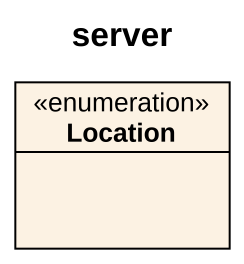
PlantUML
@startuml
title server
hide circle
hide empty members
enum Location
@enduml
